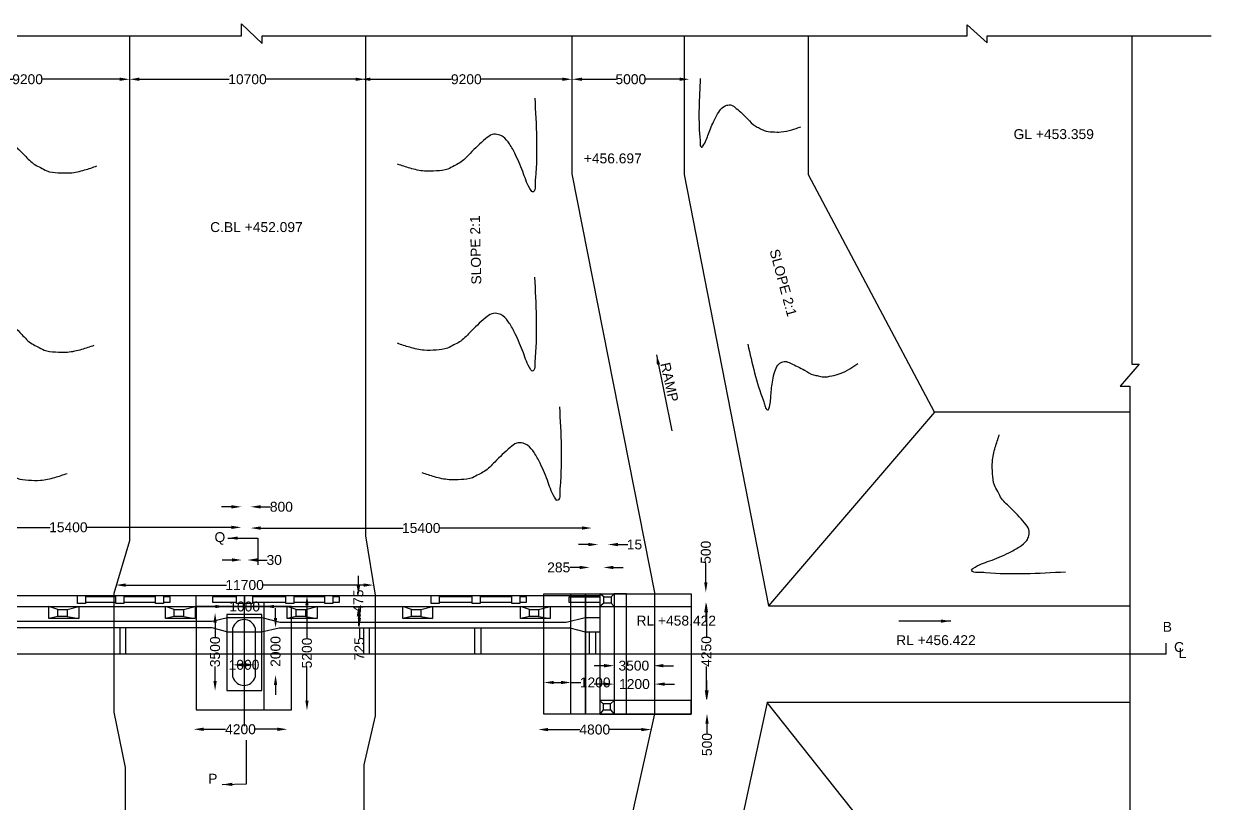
# Model space of a CAD drawing. Header units: millimetres. Extents: x 5124 to 2388300, y 2311 to 44316435.
# Drawn here: x 2380752 to 2383752, y 44312740 to 44314709 of the extents above; entities that cross this region are included whole.
import ezdxf

# ---------------------------------------------------------------- set-up
doc = ezdxf.new("R2010")
doc.units = ezdxf.units.MM
doc.header["$MEASUREMENT"] = 0
doc.layers.add('DRAWING', color=2, linetype='Continuous')
doc.layers.add('TEXT', color=7, linetype='Continuous')
doc.styles.get("Standard").update_dxf_attribs({"font": 'arial.ttf', "height": 25})
doc.dimstyles.get("Standard").update_dxf_attribs({"dimtxt": 25, "dimasz": 25, "dimexe": 0.18, "dimexo": 0.0625, "dimgap": 0.09, "dimtad": 0, "dimdec": 0, "dimzin": 0, "dimdsep": 46, "dimtxsty": 'Standard', "dimcen": 0.09, "dimse1": 1, "dimse2": 1, "dimadec": 0, "dimazin": 0, "dimtfac": 1, "dimtdec": 0, "dimtofl": 0, "dimtmove": 0, "dimatfit": 3, "dimfxl": 1, "dimtolj": 1, "dimtzin": 0, "dimarcsym": 0})

# ---------------------------------------------------------------- blocks, each defined once
blk = doc.blocks.new('*D89')
at = {"layer": 'Defpoints', "color": 0, "transparency": 16777216}
for p in [(2380504.2, 44314568.7), (2381019.4, 44314568.7), (2381019.4, 44314568.7)]:
    blk.add_point(p, dxfattribs=at)
at = {"layer": 'TEXT', "color": 0, "lineweight": -2, "transparency": 16777216}
for p, q in [((2380529.2, 44314568.7), (2380724.4, 44314568.7)), ((2380994.4, 44314568.7), (2380799.1, 44314568.7))]:
    blk.add_line(p, q, dxfattribs=at)
at = {"layer": 'TEXT', "color": 0, "transparency": 16777216}
for points in [[(2380529.2, 44314572.9), (2380529.2, 44314564.6), (2380504.2, 44314568.7)], [(2380994.4, 44314572.9), (2380994.4, 44314564.6), (2381019.4, 44314568.7)]]:
    blk.add_solid(points, dxfattribs=at)
at = {"layer": 'TEXT', "color": 0, "transparency": 16777216, "insert": (2380761.8, 44314568.7), "char_height": 25, "attachment_point": 5}
blk.add_mtext('\\A1;9200', dxfattribs=at)
blk = doc.blocks.new('*D90')
at = {"layer": 'Defpoints', "color": 0, "transparency": 16777216}
for p in [(2381019.4, 44314568.7), (2381615.3, 44314568.7), (2381615.3, 44314568.7)]:
    blk.add_point(p, dxfattribs=at)
at = {"layer": 'TEXT', "color": 0, "lineweight": -2, "transparency": 16777216}
for p, q in [((2381044.4, 44314568.7), (2381271.4, 44314568.7)), ((2381590.3, 44314568.7), (2381363.3, 44314568.7))]:
    blk.add_line(p, q, dxfattribs=at)
at = {"layer": 'TEXT', "color": 0, "transparency": 16777216}
for points in [[(2381044.4, 44314572.9), (2381044.4, 44314564.6), (2381019.4, 44314568.7)], [(2381590.3, 44314572.9), (2381590.3, 44314564.6), (2381615.3, 44314568.7)]]:
    blk.add_solid(points, dxfattribs=at)
at = {"layer": 'TEXT', "color": 0, "transparency": 16777216, "insert": (2381317.4, 44314568.7), "char_height": 25, "attachment_point": 5}
blk.add_mtext('\\A1;10700', dxfattribs=at)
blk = doc.blocks.new('*D91')
at = {"layer": 'Defpoints', "color": 0, "transparency": 16777216}
for p in [(2381602.8, 44314570.8), (2382137.6, 44314585.9), (2382137.6, 44314568.7)]:
    blk.add_point(p, dxfattribs=at)
at = {"layer": 'TEXT', "color": 0, "lineweight": -2, "transparency": 16777216}
for p, q in [((2381627.8, 44314568.7), (2381832.8, 44314568.7)), ((2382112.6, 44314568.7), (2381907.6, 44314568.7))]:
    blk.add_line(p, q, dxfattribs=at)
at = {"layer": 'TEXT', "color": 0, "transparency": 16777216}
for points in [[(2381627.8, 44314572.9), (2381627.8, 44314564.6), (2381602.8, 44314568.7)], [(2382112.6, 44314572.9), (2382112.6, 44314564.6), (2382137.6, 44314568.7)]]:
    blk.add_solid(points, dxfattribs=at)
at = {"layer": 'TEXT', "color": 0, "transparency": 16777216, "insert": (2381870.2, 44314568.7), "char_height": 25, "attachment_point": 5}
blk.add_mtext('\\A1;9200', dxfattribs=at)
blk = doc.blocks.new('*D92')
at = {"layer": 'Defpoints', "color": 0, "transparency": 16777216}
for p in [(2382137.6, 44314568.7), (2382434.1, 44314568.7), (2382434.1, 44314568.7)]:
    blk.add_point(p, dxfattribs=at)
at = {"layer": 'TEXT', "color": 0, "lineweight": -2, "transparency": 16777216}
for p, q in [((2382162.6, 44314568.7), (2382248.5, 44314568.7)), ((2382409.1, 44314568.7), (2382323.2, 44314568.7))]:
    blk.add_line(p, q, dxfattribs=at)
at = {"layer": 'TEXT', "color": 0, "transparency": 16777216}
for points in [[(2382162.6, 44314572.9), (2382162.6, 44314564.6), (2382137.6, 44314568.7)], [(2382409.1, 44314572.9), (2382409.1, 44314564.6), (2382434.1, 44314568.7)]]:
    blk.add_solid(points, dxfattribs=at)
at = {"layer": 'TEXT', "color": 0, "transparency": 16777216, "insert": (2382285.8, 44314568.7), "char_height": 25, "attachment_point": 5}
blk.add_mtext('\\A1;5000', dxfattribs=at)
blk = doc.blocks.new('*D93')
at = {"layer": 'Defpoints', "color": 0, "transparency": 16777216}
for p in [(2380428, 44313438.4), (2381301.6, 44313438.4), (2381301.6, 44313437.2)]:
    blk.add_point(p, dxfattribs=at)
at = {"layer": 'TEXT', "color": 0, "lineweight": -2, "transparency": 16777216}
for p, q in [((2380453, 44313437.2), (2380818.9, 44313437.2)), ((2381276.6, 44313437.2), (2380910.7, 44313437.2))]:
    blk.add_line(p, q, dxfattribs=at)
at = {"layer": 'TEXT', "color": 0, "transparency": 16777216}
for points in [[(2380453, 44313441.3), (2380453, 44313433), (2380428, 44313437.2)], [(2381276.6, 44313441.3), (2381276.6, 44313433), (2381301.6, 44313437.2)]]:
    blk.add_solid(points, dxfattribs=at)
at = {"layer": 'TEXT', "color": 0, "transparency": 16777216, "insert": (2380864.8, 44313437.2), "char_height": 25, "attachment_point": 5}
blk.add_mtext('\\A1;15400', dxfattribs=at)
blk = doc.blocks.new('*D94')
at = {"layer": 'Defpoints', "color": 0, "transparency": 16777216}
for p in [(2381325.3, 44313489), (2381301.6, 44313437.2), (2381325.3, 44313437.2)]:
    blk.add_point(p, dxfattribs=at)
at = {"layer": 'TEXT', "color": 0, "lineweight": -2, "transparency": 16777216}
for p, q in [((2381276.6, 44313489), (2381251.6, 44313489)), ((2381350.3, 44313489), (2381375.3, 44313489))]:
    blk.add_line(p, q, dxfattribs=at)
at = {"layer": 'TEXT', "color": 0, "transparency": 16777216}
for points in [[(2381276.6, 44313493.2), (2381276.6, 44313484.8), (2381301.6, 44313489)], [(2381350.3, 44313493.2), (2381350.3, 44313484.8), (2381325.3, 44313489)]]:
    blk.add_solid(points, dxfattribs=at)
at = {"layer": 'TEXT', "color": 0, "transparency": 16777216, "insert": (2381403, 44313489), "char_height": 25, "attachment_point": 5}
blk.add_mtext('\\A1;800', dxfattribs=at)
blk = doc.blocks.new('*D95')
at = {"layer": 'Defpoints', "color": 0, "transparency": 16777216}
for p in [(2381325.3, 44313437.2), (2382187.4, 44313437.2), (2382187.4, 44313435.4)]:
    blk.add_point(p, dxfattribs=at)
at = {"layer": 'TEXT', "color": 0, "lineweight": -2, "transparency": 16777216}
for p, q in [((2381350.3, 44313435.4), (2381710.4, 44313435.4)), ((2382162.4, 44313435.4), (2381802.2, 44313435.4))]:
    blk.add_line(p, q, dxfattribs=at)
at = {"layer": 'TEXT', "color": 0, "transparency": 16777216}
for points in [[(2381350.3, 44313439.6), (2381350.3, 44313431.3), (2381325.3, 44313435.4)], [(2382162.4, 44313439.6), (2382162.4, 44313431.3), (2382187.4, 44313435.4)]]:
    blk.add_solid(points, dxfattribs=at)
at = {"layer": 'TEXT', "color": 0, "transparency": 16777216, "insert": (2381756.3, 44313435.4), "char_height": 25, "attachment_point": 5}
blk.add_mtext('\\A1;15400', dxfattribs=at)
blk = doc.blocks.new('*D103')
at = {"layer": 'Defpoints', "color": 0, "transparency": 16777216}
for p in [(2381233, 44313221.5), (2381233, 44313024.3), (2381235.5, 44313024.3)]:
    blk.add_point(p, dxfattribs=at)
at = {"layer": 'TEXT', "color": 0, "lineweight": -2, "transparency": 16777216}
for p, q in [((2381235.5, 44313196.5), (2381235.5, 44313160.3)), ((2381235.5, 44313049.3), (2381235.5, 44313085.5))]:
    blk.add_line(p, q, dxfattribs=at)
at = {"layer": 'TEXT', "color": 0, "transparency": 16777216}
for points in [[(2381231.3, 44313196.5), (2381239.6, 44313196.5), (2381235.5, 44313221.5)], [(2381231.3, 44313049.3), (2381239.6, 44313049.3), (2381235.5, 44313024.3)]]:
    blk.add_solid(points, dxfattribs=at)
at = {"layer": 'TEXT', "color": 0, "transparency": 16777216, "insert": (2381235.5, 44313122.9), "char_height": 25, "attachment_point": 5, "rotation": 90}
blk.add_mtext('\\A1;3500', dxfattribs=at)
blk = doc.blocks.new('*D104')
at = {"layer": 'Defpoints', "color": 0, "transparency": 16777216}
for p in [(2381181.5, 44312927.7), (2381417.9, 44312927.7), (2381417.9, 44312927.2)]:
    blk.add_point(p, dxfattribs=at)
at = {"layer": 'TEXT', "color": 0, "lineweight": -2, "transparency": 16777216}
for p, q in [((2381206.5, 44312927.2), (2381261.8, 44312927.2)), ((2381392.9, 44312927.2), (2381337.6, 44312927.2))]:
    blk.add_line(p, q, dxfattribs=at)
at = {"layer": 'TEXT', "color": 0, "transparency": 16777216}
for points in [[(2381206.5, 44312931.4), (2381206.5, 44312923.1), (2381181.5, 44312927.2)], [(2381392.9, 44312931.4), (2381392.9, 44312923.1), (2381417.9, 44312927.2)]]:
    blk.add_solid(points, dxfattribs=at)
at = {"layer": 'TEXT', "color": 0, "transparency": 16777216, "insert": (2381299.7, 44312927.2), "char_height": 25, "attachment_point": 5}
blk.add_mtext('\\A1;4200', dxfattribs=at)
blk = doc.blocks.new('*D105')
at = {"layer": 'Defpoints', "color": 0, "transparency": 16777216}
for p in [(2381397.7, 44313183.3), (2381388.3, 44313064.1), (2381397.7, 44313064.1)]:
    blk.add_point(p, dxfattribs=at)
at = {"layer": 'TEXT', "color": 0, "lineweight": -2, "transparency": 16777216}
for p, q in [((2381388.3, 44313208.3), (2381388.3, 44313233.3)), ((2381388.3, 44313039.1), (2381388.3, 44313014.1))]:
    blk.add_line(p, q, dxfattribs=at)
at = {"layer": 'TEXT', "color": 0, "transparency": 16777216}
for points in [[(2381384.1, 44313208.3), (2381392.4, 44313208.3), (2381388.3, 44313183.3)], [(2381384.1, 44313039.1), (2381392.4, 44313039.1), (2381388.3, 44313064.1)]]:
    blk.add_solid(points, dxfattribs=at)
at = {"layer": 'TEXT', "color": 0, "transparency": 16777216, "insert": (2381388.3, 44313123.7), "char_height": 25, "attachment_point": 5, "rotation": 90}
blk.add_mtext('\\A1;2000', dxfattribs=at)
blk = doc.blocks.new('*D106')
at = {"layer": 'Defpoints', "color": 0, "transparency": 16777216}
for p in [(2381463.2, 44313264.9), (2381463.2, 44312974.7), (2381467.6, 44312974.7)]:
    blk.add_point(p, dxfattribs=at)
at = {"layer": 'TEXT', "color": 0, "lineweight": -2, "transparency": 16777216}
for p, q in [((2381467.6, 44313239.9), (2381467.6, 44313157.1)), ((2381467.6, 44312999.7), (2381467.6, 44313082.4))]:
    blk.add_line(p, q, dxfattribs=at)
at = {"layer": 'TEXT', "color": 0, "transparency": 16777216}
for points in [[(2381463.4, 44313239.9), (2381471.8, 44313239.9), (2381467.6, 44313264.9)], [(2381463.4, 44312999.7), (2381471.8, 44312999.7), (2381467.6, 44312974.7)]]:
    blk.add_solid(points, dxfattribs=at)
at = {"layer": 'TEXT', "color": 0, "transparency": 16777216, "insert": (2381467.6, 44313119.8), "char_height": 25, "attachment_point": 5, "rotation": 90}
blk.add_mtext('\\A1;5200', dxfattribs=at)
blk = doc.blocks.new('*D107')
at = {"layer": 'Defpoints', "color": 0, "transparency": 16777216}
for p in [(2380984.6, 44313286.9), (2381635.5, 44313291.4), (2381635.5, 44313291.3)]:
    blk.add_point(p, dxfattribs=at)
at = {"layer": 'TEXT', "color": 0, "lineweight": -2, "transparency": 16777216}
for p, q in [((2381009.6, 44313291.4), (2381264.2, 44313291.4)), ((2381610.5, 44313291.4), (2381356, 44313291.4))]:
    blk.add_line(p, q, dxfattribs=at)
at = {"layer": 'TEXT', "color": 0, "transparency": 16777216}
for points in [[(2381009.6, 44313295.5), (2381009.6, 44313287.2), (2380984.6, 44313291.4)], [(2381610.5, 44313295.5), (2381610.5, 44313287.2), (2381635.5, 44313291.4)]]:
    blk.add_solid(points, dxfattribs=at)
at = {"layer": 'TEXT', "color": 0, "transparency": 16777216, "insert": (2381310.1, 44313291.4), "char_height": 25, "attachment_point": 5}
blk.add_mtext('\\A1;11700', dxfattribs=at)
blk = doc.blocks.new('*D108')
at = {"layer": 'Defpoints', "color": 0, "transparency": 16777216}
for p in [(2381591.7, 44313264.9), (2381591.7, 44313237.2), (2381597.6, 44313237.2)]:
    blk.add_point(p, dxfattribs=at)
at = {"layer": 'TEXT', "color": 0, "lineweight": -2, "transparency": 16777216}
for p, q in [((2381597.6, 44313289.9), (2381597.6, 44313314.9)), ((2381597.6, 44313212.2), (2381597.6, 44313187.2))]:
    blk.add_line(p, q, dxfattribs=at)
at = {"layer": 'TEXT', "color": 0, "transparency": 16777216}
for points in [[(2381593.4, 44313289.9), (2381601.8, 44313289.9), (2381597.6, 44313264.9)], [(2381593.4, 44313212.2), (2381601.8, 44313212.2), (2381597.6, 44313237.2)]]:
    blk.add_solid(points, dxfattribs=at)
at = {"layer": 'TEXT', "color": 0, "transparency": 16777216, "insert": (2381597.6, 44313251), "char_height": 25, "attachment_point": 5, "rotation": 90}
blk.add_mtext('\\A1;475', dxfattribs=at)
blk = doc.blocks.new('*D109')
at = {"layer": 'Defpoints', "color": 0, "transparency": 16777216}
for p in [(2381591.7, 44313237.2), (2381597.4, 44313183.3), (2381600, 44313183.3)]:
    blk.add_point(p, dxfattribs=at)
at = {"layer": 'TEXT', "color": 0, "lineweight": -2, "transparency": 16777216}
for p, q in [((2381600, 44313212.2), (2381600, 44313208.3)), ((2381600, 44313183.3), (2381600, 44313158.3))]:
    blk.add_line(p, q, dxfattribs=at)
at = {"layer": 'TEXT', "color": 0, "transparency": 16777216}
for points in [[(2381595.8, 44313212.2), (2381604.2, 44313212.2), (2381600, 44313237.2)], [(2381595.8, 44313208.3), (2381604.2, 44313208.3), (2381600, 44313183.3)]]:
    blk.add_solid(points, dxfattribs=at)
at = {"layer": 'TEXT', "color": 0, "transparency": 16777216, "insert": (2381600, 44313130.6), "char_height": 25, "attachment_point": 5, "rotation": 90}
blk.add_mtext('\\A1;725', dxfattribs=at)
blk = doc.blocks.new('*D110')
at = {"layer": 'Defpoints', "color": 0, "transparency": 16777216}
for p in [(2382066.3, 44313045.3), (2382134.6, 44313045.3), (2382134.6, 44313045.3)]:
    blk.add_point(p, dxfattribs=at)
at = {"layer": 'TEXT', "color": 0, "lineweight": -2, "transparency": 16777216}
for p, q in [((2382091.3, 44313045.3), (2382109.6, 44313045.3)), ((2382134.6, 44313045.3), (2382159.6, 44313045.3))]:
    blk.add_line(p, q, dxfattribs=at)
at = {"layer": 'TEXT', "color": 0, "transparency": 16777216}
for points in [[(2382091.3, 44313049.5), (2382091.3, 44313041.2), (2382066.3, 44313045.3)], [(2382109.6, 44313049.5), (2382109.6, 44313041.2), (2382134.6, 44313045.3)]]:
    blk.add_solid(points, dxfattribs=at)
at = {"layer": 'TEXT', "color": 0, "transparency": 16777216, "insert": (2382195.8, 44313045.3), "char_height": 25, "attachment_point": 5}
blk.add_mtext('\\A1;1200', dxfattribs=at)
blk = doc.blocks.new('*D111')
at = {"layer": 'Defpoints', "color": 0, "transparency": 16777216}
for p in [(2382243.5, 44313085.5), (2382343.3, 44313087.8), (2382343.3, 44313085.5)]:
    blk.add_point(p, dxfattribs=at)
at = {"layer": 'TEXT', "color": 0, "lineweight": -2, "transparency": 16777216}
for p, q in [((2382218.5, 44313087.8), (2382193.5, 44313087.8)), ((2382368.3, 44313087.8), (2382393.3, 44313087.8))]:
    blk.add_line(p, q, dxfattribs=at)
at = {"layer": 'TEXT', "color": 0, "transparency": 16777216}
for points in [[(2382218.5, 44313092), (2382218.5, 44313083.6), (2382243.5, 44313087.8)], [(2382368.3, 44313092), (2382368.3, 44313083.6), (2382343.3, 44313087.8)]]:
    blk.add_solid(points, dxfattribs=at)
at = {"layer": 'TEXT', "color": 0, "transparency": 16777216, "insert": (2382293.4, 44313087.8), "char_height": 25, "attachment_point": 5}
blk.add_mtext('\\A1;3500', dxfattribs=at)
blk = doc.blocks.new('*D112')
at = {"layer": 'Defpoints', "color": 0, "transparency": 16777216}
for p in [(2382243.5, 44313041.3), (2382346.4, 44313041.3), (2382346.4, 44313041.3)]:
    blk.add_point(p, dxfattribs=at)
at = {"layer": 'TEXT', "color": 0, "lineweight": -2, "transparency": 16777216}
for p, q in [((2382218.5, 44313041.3), (2382193.5, 44313041.3)), ((2382371.4, 44313041.3), (2382396.4, 44313041.3))]:
    blk.add_line(p, q, dxfattribs=at)
at = {"layer": 'TEXT', "color": 0, "transparency": 16777216}
for points in [[(2382218.5, 44313045.5), (2382218.5, 44313037.1), (2382243.5, 44313041.3)], [(2382371.4, 44313045.5), (2382371.4, 44313037.1), (2382346.4, 44313041.3)]]:
    blk.add_solid(points, dxfattribs=at)
at = {"layer": 'TEXT', "color": 0, "transparency": 16777216, "insert": (2382295, 44313041.3), "char_height": 25, "attachment_point": 5}
blk.add_mtext('\\A1;1200', dxfattribs=at)
blk = doc.blocks.new('*D113')
at = {"layer": 'Defpoints', "color": 0, "transparency": 16777216}
for p in [(2382052, 44312925.2), (2382337.5, 44312926.5), (2382337.5, 44312926.5)]:
    blk.add_point(p, dxfattribs=at)
at = {"layer": 'TEXT', "color": 0, "lineweight": -2, "transparency": 16777216}
for p, q in [((2382077, 44312926.5), (2382156.9, 44312926.5)), ((2382312.5, 44312926.5), (2382232.6, 44312926.5))]:
    blk.add_line(p, q, dxfattribs=at)
at = {"layer": 'TEXT', "color": 0, "transparency": 16777216}
for points in [[(2382077, 44312930.6), (2382077, 44312922.3), (2382052, 44312926.5)], [(2382312.5, 44312930.6), (2382312.5, 44312922.3), (2382337.5, 44312926.5)]]:
    blk.add_solid(points, dxfattribs=at)
at = {"layer": 'TEXT', "color": 0, "transparency": 16777216, "insert": (2382194.7, 44312926.5), "char_height": 25, "attachment_point": 5}
blk.add_mtext('\\A1;4800', dxfattribs=at)
blk = doc.blocks.new('*D114')
at = {"layer": 'Defpoints', "color": 0, "transparency": 16777216}
for p in [(2382475.4, 44313247.3), (2382482.7, 44313273), (2382482.7, 44313247.3)]:
    blk.add_point(p, dxfattribs=at)
at = {"layer": 'TEXT', "color": 0, "lineweight": -2, "transparency": 16777216}
for p, q in [((2382475.4, 44313298), (2382475.4, 44313346.5)), ((2382475.4, 44313222.3), (2382475.4, 44313197.3))]:
    blk.add_line(p, q, dxfattribs=at)
at = {"layer": 'TEXT', "color": 0, "transparency": 16777216}
for points in [[(2382471.2, 44313298), (2382479.5, 44313298), (2382475.4, 44313273)], [(2382471.2, 44313222.3), (2382479.5, 44313222.3), (2382475.4, 44313247.3)]]:
    blk.add_solid(points, dxfattribs=at)
at = {"layer": 'TEXT', "color": 0, "transparency": 16777216, "insert": (2382475.4, 44313374.2), "char_height": 25, "attachment_point": 5, "rotation": 90}
blk.add_mtext('\\A1;500', dxfattribs=at)
blk = doc.blocks.new('*D115')
at = {"layer": 'Defpoints', "color": 0, "transparency": 16777216}
for p in [(2382475.4, 44313247.3), (2382475.4, 44313000.3), (2382476.8, 44313000.3)]:
    blk.add_point(p, dxfattribs=at)
at = {"layer": 'TEXT', "color": 0, "lineweight": -2, "transparency": 16777216}
for p, q in [((2382476.8, 44313222.3), (2382476.8, 44313161.7)), ((2382476.8, 44313025.3), (2382476.8, 44313085.9))]:
    blk.add_line(p, q, dxfattribs=at)
at = {"layer": 'TEXT', "color": 0, "transparency": 16777216}
for points in [[(2382472.7, 44313222.3), (2382481, 44313222.3), (2382476.8, 44313247.3)], [(2382472.7, 44313025.3), (2382481, 44313025.3), (2382476.8, 44313000.3)]]:
    blk.add_solid(points, dxfattribs=at)
at = {"layer": 'TEXT', "color": 0, "transparency": 16777216, "insert": (2382476.8, 44313123.8), "char_height": 25, "attachment_point": 5, "rotation": 90}
blk.add_mtext('\\A1;4250', dxfattribs=at)
blk = doc.blocks.new('*D116')
at = {"layer": 'Defpoints', "color": 0, "transparency": 16777216}
for p in [(2382476.8, 44313000.3), (2382476.8, 44312966.3), (2382478.3, 44312966.3)]:
    blk.add_point(p, dxfattribs=at)
at = {"layer": 'TEXT', "color": 0, "lineweight": -2, "transparency": 16777216}
for p, q in [((2382478.3, 44313025.3), (2382478.3, 44313050.3)), ((2382478.3, 44312941.3), (2382478.3, 44312916.3))]:
    blk.add_line(p, q, dxfattribs=at)
at = {"layer": 'TEXT', "color": 0, "transparency": 16777216}
for points in [[(2382474.1, 44313025.3), (2382482.5, 44313025.3), (2382478.3, 44313000.3)], [(2382474.1, 44312941.3), (2382482.5, 44312941.3), (2382478.3, 44312966.3)]]:
    blk.add_solid(points, dxfattribs=at)
at = {"layer": 'TEXT', "color": 0, "transparency": 16777216, "insert": (2382478.3, 44312888.7), "char_height": 25, "attachment_point": 5, "rotation": 90}
blk.add_mtext('\\A1;500', dxfattribs=at)
blk = doc.blocks.new('*D141')
at = {"layer": 'Defpoints', "color": 0, "transparency": 16777216}
for p in [(2381316.9, 44313354.7), (2381303.1, 44313315.9), (2381316.9, 44313315.6)]:
    blk.add_point(p, dxfattribs=at)
at = {"layer": 'TEXT', "color": 0, "lineweight": -2, "transparency": 16777216}
for p, q in [((2381278.1, 44313354.7), (2381253.1, 44313354.7)), ((2381341.9, 44313354.7), (2381366.9, 44313354.7))]:
    blk.add_line(p, q, dxfattribs=at)
at = {"layer": 'TEXT', "color": 0, "transparency": 16777216}
for points in [[(2381278.1, 44313358.9), (2381278.1, 44313350.6), (2381303.1, 44313354.7)], [(2381341.9, 44313358.9), (2381341.9, 44313350.6), (2381316.9, 44313354.7)]]:
    blk.add_solid(points, dxfattribs=at)
at = {"layer": 'TEXT', "color": 0, "transparency": 16777216, "insert": (2381384.9, 44313354.7), "char_height": 25, "attachment_point": 5}
blk.add_mtext('\\A1;30', dxfattribs=at)
blk = doc.blocks.new('*D144')
at = {"layer": 'Defpoints', "color": 0, "transparency": 16777216}
for p in [(2381280.5, 44313092.2), (2381336.7, 44313092.2), (2381336.7, 44313089.9)]:
    blk.add_point(p, dxfattribs=at)
at = {"layer": 'TEXT', "color": 0, "lineweight": -2, "transparency": 16777216}
blk.add_line((2381305.5, 44313089.9), (2381311.7, 44313089.9), dxfattribs=at)
at = {"layer": 'TEXT', "color": 0, "transparency": 16777216}
for points in [[(2381305.5, 44313094.1), (2381305.5, 44313085.8), (2381280.5, 44313089.9)], [(2381311.7, 44313094.1), (2381311.7, 44313085.8), (2381336.7, 44313089.9)]]:
    blk.add_solid(points, dxfattribs=at)
at = {"layer": 'TEXT', "color": 0, "transparency": 16777216, "insert": (2381308.6, 44313089.9), "char_height": 25, "attachment_point": 5}
blk.add_mtext('\\A1;1000', dxfattribs=at)
blk = doc.blocks.new('*D145')
at = {"layer": 'Defpoints', "color": 0, "transparency": 16777216}
for p in [(2381260.8, 44313237.2), (2381359.7, 44313237.2), (2381359.7, 44313237.2)]:
    blk.add_point(p, dxfattribs=at)
at = {"layer": 'TEXT', "color": 0, "lineweight": -2, "transparency": 16777216}
for p, q in [((2381235.8, 44313237.2), (2381210.8, 44313237.2)), ((2381384.7, 44313237.2), (2381409.7, 44313237.2))]:
    blk.add_line(p, q, dxfattribs=at)
at = {"layer": 'TEXT', "color": 0, "transparency": 16777216}
for points in [[(2381235.8, 44313241.4), (2381235.8, 44313233), (2381260.8, 44313237.2)], [(2381384.7, 44313241.4), (2381384.7, 44313233), (2381359.7, 44313237.2)]]:
    blk.add_solid(points, dxfattribs=at)
at = {"layer": 'TEXT', "color": 0, "transparency": 16777216, "insert": (2381310.2, 44313237.2), "char_height": 25, "attachment_point": 5}
blk.add_mtext('\\A1;1000', dxfattribs=at)
blk = doc.blocks.new('*D146')
at = {"layer": 'Defpoints', "color": 0, "transparency": 16777216}
for p in [(2382181.7, 44313372.5), (2382216.8, 44313373.3), (2382181.7, 44313335.9)]:
    blk.add_point(p, dxfattribs=at)
at = {"layer": 'TEXT', "color": 0, "lineweight": -2, "transparency": 16777216}
for p, q in [((2382156.7, 44313335.9), (2382131.7, 44313335.9)), ((2382241.8, 44313335.9), (2382266.8, 44313335.9))]:
    blk.add_line(p, q, dxfattribs=at)
at = {"layer": 'TEXT', "color": 0, "transparency": 16777216}
for points in [[(2382156.7, 44313340), (2382156.7, 44313331.7), (2382181.7, 44313335.9)], [(2382241.8, 44313340), (2382241.8, 44313331.7), (2382216.8, 44313335.9)]]:
    blk.add_solid(points, dxfattribs=at)
at = {"layer": 'TEXT', "color": 0, "transparency": 16777216, "insert": (2382103.7, 44313335.9), "char_height": 25, "attachment_point": 5}
blk.add_mtext('\\A1;285', dxfattribs=at)
blk = doc.blocks.new('*D147')
at = {"layer": 'Defpoints', "color": 0, "transparency": 16777216}
for p in [(2382203.4, 44313393.8), (2382228.2, 44313393.8), (2382228.2, 44313393.8)]:
    blk.add_point(p, dxfattribs=at)
at = {"layer": 'TEXT', "color": 0, "lineweight": -2, "transparency": 16777216}
for p, q in [((2382178.4, 44313393.8), (2382153.4, 44313393.8)), ((2382253.2, 44313393.8), (2382278.2, 44313393.8))]:
    blk.add_line(p, q, dxfattribs=at)
at = {"layer": 'TEXT', "color": 0, "transparency": 16777216}
for points in [[(2382178.4, 44313397.9), (2382178.4, 44313389.6), (2382203.4, 44313393.8)], [(2382253.2, 44313397.9), (2382253.2, 44313389.6), (2382228.2, 44313393.8)]]:
    blk.add_solid(points, dxfattribs=at)
at = {"layer": 'TEXT', "color": 0, "transparency": 16777216, "insert": (2382295.1, 44313393.8), "char_height": 25, "attachment_point": 5}
blk.add_mtext('\\A1;15', dxfattribs=at)

msp = doc.modelspace()

# ---------------------------------------------------------------- linework, layer by layer
at = {"layer": 'DRAWING', "color": 0}
for points in [[(2378708, 44314678.5), (2379773.5, 44314678.5), (2379773.5, 44314708.9), (2379830.4, 44314656.6), (2379830.4, 44314678.5), (2381302, 44314678.5), (2381302, 44314708.6), (2381354.7, 44314659.2), (2381354.7, 44314678.5), (2383135.3, 44314678.5), (2383135.3, 44314706.3), (2383186.1, 44314660.4), (2383186.1, 44314678.5), (2383555.3, 44314678.5), (2383752.3, 44314678.5)], [(2381019.4, 44314678.5), (2381019.4, 44313403), (2380979.7, 44313270.2), (2380979.7, 44312970.8), (2381008, 44312830.8), (2381008, 44311582.7)], [(2381615.3, 44314678.5), (2381615.3, 44313416)], [(2382108, 44311582.7), (2382108, 44311899.4), (2382346.4, 44312966.5), (2382346.4, 44313272.6), (2382137.6, 44314330.1), (2382137.6, 44314678.5)], [(2382421, 44314678.5), (2382421, 44314328.3), (2382634.1, 44313238.9), (2383546.2, 44313238.9)], [(2383053.1, 44313728), (2382734.8, 44314327.4), (2382734.8, 44314678.5)], [(2383551.7, 44314678.5), (2383551.7, 44313849.4), (2383570.2, 44313849.4), (2383521.9, 44313794.1), (2383546.2, 44313794.1), (2383546.2, 44311410.3)], [(2383546.2, 44313728), (2383053.1, 44313728), (2382634.1, 44313238.9)], [(2381615.3, 44313416), (2381639.6, 44313266.2), (2381639.6, 44312960.8), (2381611, 44312837.3), (2381611, 44311582.7)], [(2380414.8, 44313264.9), (2382207.7, 44313264.9)], [(2380984.6, 44313261.5), (2380907.9, 44313261.5)], [(2380907.9, 44313248.2), (2380984.6, 44313248.2)], [(2381084.8, 44313261.5), (2381004.7, 44313261.5)], [(2381004.7, 44313248.2), (2381084.8, 44313248.2)], [(2381105, 44313248.2), (2381122.3, 44313248.2), (2381122.3, 44313261.5), (2381105, 44313261.5)], [(2381187.7, 44313237.2), (2381187.7, 44313264.9)], [(2381229, 44313261.5), (2381229, 44313248.2)], [(2381289.4, 44313261.5), (2381229, 44313261.5)], [(2381229, 44313248.2), (2381289.4, 44313248.2)], [(2381309.6, 44313261.5), (2381309.5, 44313261.5)], [(2381309.5, 44313248.2), (2381309.6, 44313248.2)], [(2381309.6, 44312935.2), (2381309.6, 44313244.7)], [(2381414.1, 44313261.5), (2381329.8, 44313261.5)], [(2381329.8, 44313248.2), (2381414.1, 44313248.2)], [(2381359.7, 44312976), (2381359.7, 44313248.2)], [(2381513, 44313261.5), (2381434.3, 44313261.5)], [(2381434.3, 44313248.2), (2381513, 44313248.2)], [(2381533.2, 44313248.2), (2381549.9, 44313248.2), (2381549.9, 44313261.5), (2381533.2, 44313261.5)], [(2381884.7, 44313261.5), (2381801.4, 44313261.5)], [(2381801.4, 44313248.2), (2381884.7, 44313248.2)], [(2381985.6, 44313261.5), (2381904.8, 44313261.5)], [(2381904.8, 44313248.2), (2381985.6, 44313248.2)], [(2382005.8, 44313248.2), (2382022.5, 44313248.2), (2382022.5, 44313261.5), (2382005.8, 44313261.5)], [(2382217.7, 44313262.1), (2382207.7, 44313269.6)], [(2382217.7, 44313245.4), (2382207.7, 44313237.2)], [(2382236, 44313262.1), (2382243.5, 44313269.6)], [(2382236, 44313245.4), (2382243.5, 44313237.2)], [(2380596.7, 44313237.2), (2382437.9, 44313237.2)], [(2380838.3, 44313229.8), (2380815.7, 44313237.2)], [(2380861.7, 44313229.8), (2380891.1, 44313237.2)], [(2381132.4, 44313229.8), (2381109.8, 44313237.2)], [(2381155.8, 44313229.8), (2381185.2, 44313237.2)], [(2381440.5, 44313229.8), (2381417.9, 44313237.2)], [(2381463.8, 44313229.8), (2381493.2, 44313237.2)], [(2381732.1, 44313229.8), (2381709.5, 44313237.2)], [(2381755.5, 44313229.8), (2381784.9, 44313237.2)], [(2382029.5, 44313229.8), (2382006.9, 44313237.2)], [(2382052.9, 44313229.8), (2382082.3, 44313237.2)], [(2380414.8, 44313207.7), (2380451.3, 44313207.7), (2380487.9, 44313199.9), (2381227.9, 44313199.9), (2381267.1, 44313209.1), (2381353.4, 44313209.1), (2381399.2, 44313197.6), (2382122.4, 44313197.6), (2382170.9, 44313209.3), (2382208.5, 44313209.3)], [(2380414.8, 44313173.5), (2380451.3, 44313173.5), (2380499.9, 44313183.9), (2381227.6, 44313183.9), (2381266.8, 44313173.3), (2381353, 44313173.3), (2381397.7, 44313183.3), (2382131.7, 44313183.3), (2382170.7, 44313173.7), (2382208.6, 44313173.7)], [(2380838.3, 44313212.2), (2380815.7, 44313206.7)], [(2380861.7, 44313212.2), (2380891.1, 44313206.7)], [(2381132.4, 44313212.2), (2381109.8, 44313206.7)], [(2381155.8, 44313212.2), (2381185.2, 44313206.7)], [(2381440.5, 44313212.2), (2381417.9, 44313206.7)], [(2381463.8, 44313212.2), (2381493.2, 44313206.7)], [(2381732.1, 44313212.2), (2381709.5, 44313206.7)], [(2381755.5, 44313212.2), (2381784.9, 44313206.7)], [(2382029.5, 44313212.2), (2382006.9, 44313206.7)], [(2382052.9, 44313212.2), (2382082.3, 44313206.7)], [(2383638.4, 44313116.5), (2378821.5, 44313116.5), (2378821.5, 44313159.6)], [(2381280.5, 44313058.8), (2381280.5, 44313183.5)], [(2381336.7, 44313183.5), (2381336.7, 44313058.8)], [(2383638.4, 44313116.5), (2383638.4, 44313145.1)], [(2382207.7, 44312999.8), (2382215.9, 44312991.1)], [(2382215.9, 44312976.3), (2382207.7, 44312965)], [(2382234.3, 44312991.1), (2382243.5, 44312999.8)], [(2382234.3, 44312976.3), (2382243.5, 44312965)], [(2383546.2, 44312995), (2382630.5, 44312995), (2382392.3, 44311895.9), (2382392.3, 44311582.7)], [(2383039, 44312480.3), (2382630.5, 44312995)]]:
    msp.add_lwpolyline(points, dxfattribs=at)
for points in [[(2380887.7, 44313264.9), (2380907.9, 44313264.9), (2380907.9, 44313244.7), (2380887.7, 44313244.7)], [(2380984.6, 44313264.9), (2381004.7, 44313264.9), (2381004.7, 44313244.7), (2380984.6, 44313244.7)], [(2381084.8, 44313264.9), (2381105, 44313264.9), (2381105, 44313244.7), (2381084.8, 44313244.7)], [(2381289.4, 44313264.9), (2381309.5, 44313264.9), (2381309.5, 44313244.7), (2381289.4, 44313244.7)], [(2381309.6, 44313264.9), (2381329.8, 44313264.9), (2381329.8, 44313244.7), (2381309.6, 44313244.7)], [(2381414.1, 44313264.9), (2381434.3, 44313264.9), (2381434.3, 44313244.7), (2381414.1, 44313244.7)], [(2381513, 44313264.9), (2381533.2, 44313264.9), (2381533.2, 44313244.7), (2381513, 44313244.7)], [(2381781.3, 44313264.9), (2381801.4, 44313264.9), (2381801.4, 44313244.7), (2381781.3, 44313244.7)], [(2381884.7, 44313264.9), (2381904.8, 44313264.9), (2381904.8, 44313244.7), (2381884.7, 44313244.7)], [(2381985.6, 44313264.9), (2382005.8, 44313264.9), (2382005.8, 44313244.7), (2381985.6, 44313244.7)], [(2382437.9, 44312965), (2382066.3, 44312965), (2382066.3, 44313269.6), (2382437.9, 44313269.6)], [(2382130.2, 44313261.6), (2382207.7, 44313261.6), (2382207.7, 44313247.5), (2382130.2, 44313247.5)], [(2382171.2, 44312965), (2382134.6, 44312965), (2382134.6, 44313269.6), (2382171.2, 44313269.6)], [(2382207.7, 44312965), (2382171.2, 44312965), (2382171.2, 44313269.6), (2382207.7, 44313269.6)], [(2382217.7, 44313262.1), (2382236, 44313262.1), (2382236, 44313245.4), (2382217.7, 44313245.4)], [(2382274.9, 44313269.6), (2382243.5, 44313269.6), (2382243.5, 44312965), (2382274.9, 44312965)], [(2380815.7, 44313237.2), (2380891.1, 44313237.2), (2380891.1, 44313206.7), (2380815.7, 44313206.7)], [(2380838.3, 44313229.8), (2380861.7, 44313229.8), (2380861.7, 44313212.2), (2380838.3, 44313212.2)], [(2381109.8, 44313237.2), (2381185.2, 44313237.2), (2381185.2, 44313206.7), (2381109.8, 44313206.7)], [(2381132.4, 44313229.8), (2381155.8, 44313229.8), (2381155.8, 44313212.2), (2381132.4, 44313212.2)], [(2381187.7, 44312976), (2381428.6, 44312976), (2381428.6, 44313237.2), (2381187.7, 44313237.2)], [(2381265.2, 44313025.1), (2381353.4, 44313025.1), (2381353.4, 44313217.5), (2381265.2, 44313217.5)], [(2381417.9, 44313237.2), (2381493.2, 44313237.2), (2381493.2, 44313206.7), (2381417.9, 44313206.7)], [(2381440.5, 44313229.8), (2381463.8, 44313229.8), (2381463.8, 44313212.2), (2381440.5, 44313212.2)], [(2381709.5, 44313237.2), (2381784.9, 44313237.2), (2381784.9, 44313206.7), (2381709.5, 44313206.7)], [(2381732.1, 44313229.8), (2381755.5, 44313229.8), (2381755.5, 44313212.2), (2381732.1, 44313212.2)], [(2382006.9, 44313237.2), (2382082.3, 44313237.2), (2382082.3, 44313206.7), (2382006.9, 44313206.7)], [(2382029.5, 44313229.8), (2382052.9, 44313229.8), (2382052.9, 44313212.2), (2382029.5, 44313212.2)], [(2380996, 44313183.9), (2381009.5, 44313183.9), (2381009.5, 44313116.5), (2380996, 44313116.5)], [(2381611.1, 44313183.3), (2381624.5, 44313183.3), (2381624.5, 44313116.5), (2381611.1, 44313116.5)], [(2381892, 44313183.3), (2381907, 44313183.3), (2381907, 44313116.5), (2381892, 44313116.5)], [(2382181.5, 44313173.7), (2382196.4, 44313173.7), (2382196.4, 44313116.5), (2382181.5, 44313116.5)], [(2382437.9, 44312999.8), (2382207.7, 44312999.8), (2382207.7, 44312965), (2382437.9, 44312965)], [(2382234.3, 44312991.1), (2382215.9, 44312991.1), (2382215.9, 44312976.3), (2382234.3, 44312976.3)]]:
    msp.add_lwpolyline(points, close=True, dxfattribs=at)
for centre, start, end in [((2381308.6, 44313174.7), 17.4576, 162.5424), ((2381308.6, 44313067.7), 197.4315, 342.5685)]:
    msp.add_arc(centre, 29.5, start, end, dxfattribs=at)
for points in [[(2382461.3, 44314570.7), (2382460.2, 44314422.9), (2382460.8, 44314410.3), (2382462.8, 44314398.7), (2382465.5, 44314397), (2382468.1, 44314399.5), (2382482.1, 44314430.6), (2382497, 44314466), (2382508.2, 44314485.9), (2382519.9, 44314499.1), (2382528.4, 44314503.1), (2382540.2, 44314503.2), (2382552.3, 44314495.3), (2382581, 44314468.4), (2382600.3, 44314450.9), (2382610.7, 44314445.4), (2382622.4, 44314439.5), (2382643.4, 44314436), (2382665.6, 44314435.7), (2382692.3, 44314441), (2382715.2, 44314448.5)], [(2380590.5, 44314516.6), (2380588.9, 44314314.9), (2380589.7, 44314297.7), (2380592.5, 44314281.9), (2380596.2, 44314279.6), (2380599.8, 44314282.9), (2380618.9, 44314325.4), (2380639.2, 44314373.8), (2380654.5, 44314401), (2380670.5, 44314418.9), (2380682, 44314424.3), (2380698.2, 44314424.4), (2380714.8, 44314413.7), (2380753.9, 44314377), (2380780.2, 44314353.1), (2380794.4, 44314345.7), (2380810.3, 44314337.5), (2380839.1, 44314332.8), (2380869.3, 44314332.4), (2380905.8, 44314339.7), (2380937.1, 44314349.9)], [(2382043.2, 44314521.2), (2382044.9, 44314319.4), (2382044.1, 44314302.3), (2382041.3, 44314286.4), (2382037.7, 44314284.2), (2382034.1, 44314287.5), (2382014.9, 44314329.9), (2381994.5, 44314378.3), (2381979.3, 44314405.5), (2381963.2, 44314423.4), (2381951.7, 44314428.8), (2381935.6, 44314429), (2381919, 44314418.2), (2381879.8, 44314381.5), (2381853.6, 44314357.6), (2381839.3, 44314350.1), (2381823.4, 44314342), (2381794.7, 44314337.3), (2381764.5, 44314336.8), (2381728, 44314344.1), (2381696.7, 44314354.2)], [(2380583.5, 44314064.1), (2380582, 44313862.3), (2380582.8, 44313845.2), (2380585.6, 44313829.3), (2380589.2, 44313827.1), (2380592.8, 44313830.4), (2380611.9, 44313872.8), (2380632.3, 44313921.2), (2380647.6, 44313948.4), (2380663.6, 44313966.4), (2380675.1, 44313971.8), (2380691.2, 44313971.9), (2380707.8, 44313961.1), (2380747, 44313924.4), (2380773.2, 44313900.6), (2380787.5, 44313893.1), (2380803.4, 44313885), (2380832.1, 44313880.3), (2380862.3, 44313879.9), (2380898.9, 44313887.1), (2380930.1, 44313897.3)], [(2382042.5, 44314068.9), (2382044.2, 44313867.1), (2382043.4, 44313849.9), (2382040.6, 44313834.1), (2382037, 44313831.8), (2382033.4, 44313835.2), (2382014.3, 44313877.6), (2381993.9, 44313926), (2381978.6, 44313953.2), (2381962.6, 44313971.1), (2381951.1, 44313976.5), (2381934.9, 44313976.6), (2381918.3, 44313965.9), (2381879.2, 44313929.1), (2381852.9, 44313905.3), (2381838.7, 44313897.8), (2381822.8, 44313889.7), (2381794, 44313884.9), (2381763.9, 44313884.5), (2381727.3, 44313891.8), (2381696, 44313901.9)], [(2382581.4, 44313899.5), (2382620.7, 44313757), (2382624.7, 44313745.1), (2382629.8, 44313734.5), (2382632.8, 44313733.6), (2382634.7, 44313736.7), (2382639.7, 44313770.4), (2382644.3, 44313808.6), (2382649.7, 44313830.8), (2382657.4, 44313846.7), (2382664.4, 44313852.8), (2382675.8, 44313856.1), (2382689.6, 44313851.8), (2382724.5, 44313833.8), (2382747.8, 44313822.2), (2382759.4, 44313819.8), (2382772.2, 44313817.2), (2382793.4, 44313819.7), (2382814.8, 44313825.4), (2382839.1, 44313837.8), (2382859.1, 44313851.2)], [(2380515.3, 44313740.2), (2380513.7, 44313538.4), (2380514.5, 44313521.2), (2380517.3, 44313505.4), (2380521, 44313503.1), (2380524.6, 44313506.5), (2380543.6, 44313548.9), (2380564, 44313597.3), (2380579.3, 44313624.5), (2380595.3, 44313642.5), (2380606.8, 44313647.8), (2380623, 44313648), (2380639.5, 44313637.2), (2380678.7, 44313600.5), (2380705, 44313576.7), (2380719.2, 44313569.2), (2380735.1, 44313561.1), (2380763.9, 44313556.4), (2380794.1, 44313556), (2380830.6, 44313563.2), (2380861.9, 44313573.4)], [(2382105.4, 44313741.8), (2382107, 44313540), (2382106.2, 44313522.9), (2382103.5, 44313507), (2382099.8, 44313504.8), (2382096.2, 44313508.1), (2382077.1, 44313550.5), (2382056.7, 44313598.9), (2382041.4, 44313626.1), (2382025.4, 44313644), (2382013.9, 44313649.4), (2381997.7, 44313649.5), (2381981.1, 44313638.8), (2381942, 44313602.1), (2381915.7, 44313578.2), (2381901.5, 44313570.7), (2381885.6, 44313562.6), (2381856.9, 44313557.9), (2381826.7, 44313557.4), (2381790.1, 44313564.7), (2381758.9, 44313574.8)], [(2383383.8, 44313324.1), (2383182, 44313322.4), (2383164.8, 44313323.2), (2383149, 44313326), (2383146.7, 44313329.7), (2383150.1, 44313333.3), (2383192.5, 44313352.4), (2383240.9, 44313372.8), (2383268.1, 44313388.1), (2383286, 44313404.1), (2383291.4, 44313415.6), (2383291.5, 44313431.7), (2383280.8, 44313448.3), (2383244, 44313487.5), (2383220.2, 44313513.7), (2383212.7, 44313528), (2383204.5, 44313543.9), (2383199.8, 44313572.6), (2383199.4, 44313602.8), (2383206.6, 44313639.3), (2383216.8, 44313670.6)]]:
    msp.add_spline(points, degree=3, dxfattribs=at)

# ---------------------------------------------------------------- texts
at = {"layer": 'TEXT', "color": 0}
for s, p in [('GL +453.359', (2383252.9, 44314417.7)), ('+456.697', (2382167, 44314356.4)), ('C.BL +452.097', (2381223, 44314182.9)), ('Q', (2381234, 44313400)), ('RL +458.422', (2382300.1, 44313189.1)), ('B', (2383629.7, 44313173.5)), ('RL +456.422', (2382956.3, 44313139.8)), ('C', (2383658.3, 44313122.4)), ('L', (2383669.9, 44313107.2)), ('P', (2381218, 44312790))]:
    msp.add_text(s, height=25, dxfattribs=at).set_placement(p)
for s, rotation, p in [('SLOPE 2:1', 91.2307, (2381908.1, 44314050.6)), ('SLOPE 2:1', 285.157, (2382636.1, 44314135.8)), ('RAMP ', 282.7194, (2382360.2, 44313850.3))]:
    msp.add_text(s, height=25, rotation=rotation, dxfattribs=at).set_placement(p)

# ---------------------------------------------------------------- dimensions: what is measured, and where the dimension line sits
for base, p1, p2, text, picture, middle in [((2381019.4, 44314568.7), (2380504.2, 44314568.7), (2381019.4, 44314568.7), '9200', '*D89', (2380761.8, 44314568.7)), ((2381615.3, 44314568.7), (2381019.4, 44314568.7), (2381615.3, 44314568.7), '10700', '*D90', (2381317.4, 44314568.7)), ((2382137.6, 44314568.7), (2381602.8, 44314570.8), (2382137.6, 44314585.9), '9200', '*D91', (2381870.2, 44314568.7)), ((2382434.1, 44314568.7), (2382137.6, 44314568.7), (2382434.1, 44314568.7), '5000', '*D92', (2382285.8, 44314568.7)), ((2381301.6, 44313437.2), (2380428, 44313438.4), (2381301.6, 44313438.4), '15400', '*D93', (2380864.8, 44313437.2)), ((2382187.4, 44313435.4), (2381325.3, 44313437.2), (2382187.4, 44313437.2), '15400', '*D95', (2381756.3, 44313435.4)), ((2382228.2, 44313393.8), (2382203.4, 44313393.8), (2382228.2, 44313393.8), '15', '*D147', (2382295.1, 44313393.8)), ((2381316.9, 44313354.7), (2381303.1, 44313315.9), (2381316.9, 44313315.6), '30', '*D141', (2381384.9, 44313354.7)), ((2382181.7, 44313335.9), (2382216.8, 44313373.3), (2382181.7, 44313372.5), '285', '*D146', (2382103.7, 44313335.9)), ((2381635.5, 44313291.4), (2380984.6, 44313286.9), (2381635.5, 44313291.3), '11700', '*D107', (2381310.1, 44313291.4)), ((2381359.7, 44313237.2), (2381260.8, 44313237.2), (2381359.7, 44313237.2), '1000', '*D145', (2381310.2, 44313237.2)), ((2382343.3, 44313087.8), (2382243.5, 44313085.5), (2382343.3, 44313085.5), '3500', '*D111', (2382293.4, 44313087.8)), ((2382134.6, 44313045.3), (2382066.3, 44313045.3), (2382134.6, 44313045.3), '1200', '*D110', (2382195.8, 44313045.3)), ((2382346.4, 44313041.3), (2382243.5, 44313041.3), (2382346.4, 44313041.3), '1200', '*D112', (2382295, 44313041.3)), ((2381417.9, 44312927.2), (2381181.5, 44312927.7), (2381417.9, 44312927.7), '4200', '*D104', (2381299.7, 44312927.2)), ((2382337.5, 44312926.5), (2382052, 44312925.2), (2382337.5, 44312926.5), '4800', '*D113', (2382194.7, 44312926.5))]:
    dim = msp.add_linear_dim(base=base, p1=p1, p2=p2, text=text, dimstyle='Standard', dxfattribs=at)
    dim.commit()
    dim.dimension.update_dxf_attribs({"geometry": picture, "text_midpoint": middle})
for base, p1, p2, text, picture, middle in [((2381325.3, 44313489), (2381301.6, 44313437.2), (2381325.3, 44313437.2), '800', '*D94', (2381403, 44313489)), ((2381336.7, 44313089.9), (2381280.5, 44313092.2), (2381336.7, 44313092.2), '1000', '*D144', (2381308.6, 44313089.9))]:
    dim = msp.add_linear_dim(base=base, p1=p1, p2=p2, text=text, dimstyle='Standard', dxfattribs=at)
    dim.commit()
    dim.dimension.update_dxf_attribs({"geometry": picture, "text_midpoint": middle, "dimtype": 160})
for base, p1, p2, text, picture, middle in [((2382475.4, 44313247.3), (2382482.7, 44313273), (2382482.7, 44313247.3), '500', '*D114', (2382475.4, 44313374.2)), ((2381597.6, 44313237.2), (2381591.7, 44313264.9), (2381591.7, 44313237.2), '475', '*D108', (2381597.6, 44313251)), ((2381600, 44313183.3), (2381591.7, 44313237.2), (2381597.4, 44313183.3), '725', '*D109', (2381600, 44313130.6))]:
    dim = msp.add_linear_dim(base=base, p1=p1, p2=p2, angle=90, text=text, dimstyle='Standard', dxfattribs=at)
    dim.commit()
    dim.dimension.update_dxf_attribs({"geometry": picture, "text_midpoint": middle, "dimtype": 160})
for base, p1, p2, text, picture, middle in [((2381467.6, 44312974.7), (2381463.2, 44313264.9), (2381463.2, 44312974.7), '5200', '*D106', (2381467.6, 44313119.8)), ((2382476.8, 44313000.3), (2382475.4, 44313247.3), (2382475.4, 44313000.3), '4250', '*D115', (2382476.8, 44313123.8)), ((2381235.5, 44313024.3), (2381233, 44313221.5), (2381233, 44313024.3), '3500', '*D103', (2381235.5, 44313122.9)), ((2381388.3, 44313064.1), (2381397.7, 44313183.3), (2381397.7, 44313064.1), '2000', '*D105', (2381388.3, 44313123.7)), ((2382478.3, 44312966.3), (2382476.8, 44313000.3), (2382476.8, 44312966.3), '500', '*D116', (2382478.3, 44312888.7))]:
    dim = msp.add_linear_dim(base=base, p1=p1, p2=p2, angle=90, text=text, dimstyle='Standard', dxfattribs=at)
    dim.commit()
    dim.dimension.update_dxf_attribs({"geometry": picture, "text_midpoint": middle})

# ---------------------------------------------------------------- leaders
for points in [[(2382350.8, 44313872.9), (2382389.1, 44313680.8)], [(2381267.7, 44313410), (2381343.4, 44313410), (2381343.4, 44313342.6)], [(2383094.3, 44313200.4), (2382963.4, 44313200.4)], [(2381253.8, 44312787.5), (2381315, 44312789.2), (2381315, 44312899.4)]]:
    msp.add_leader(points, dimstyle='Standard', override={"dimgap": 0.09, "dimtad": 0}, dxfattribs=at)

doc.saveas('drawing.dxf')
